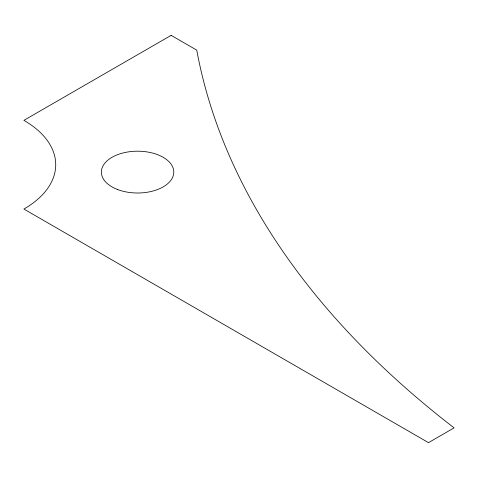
<?xml version="1.0" encoding="UTF-8"?>
<svg xmlns="http://www.w3.org/2000/svg" width="478" height="478" viewBox="0 0 478 478"><rect width="100%" height="100%" fill="white"/><g stroke="black" fill="none" stroke-linecap="round" stroke-linejoin="round"><path stroke-width="0.72" d="M171.142 35.348L23.9 120.354A108.643 62.726 0 0 1 23.9 209.059L428.491 442.652L454.1 427.87A1325.183 765.087 0 0 1 196.751 50.13L171.142 35.348M117.289 189.413A36.214 20.907 0 0 0 173.705 173.592A36.214 20.907 0 0 0 121.765 153.295A36.214 20.907 0 0 0 117.289 189.413"/></g></svg>
